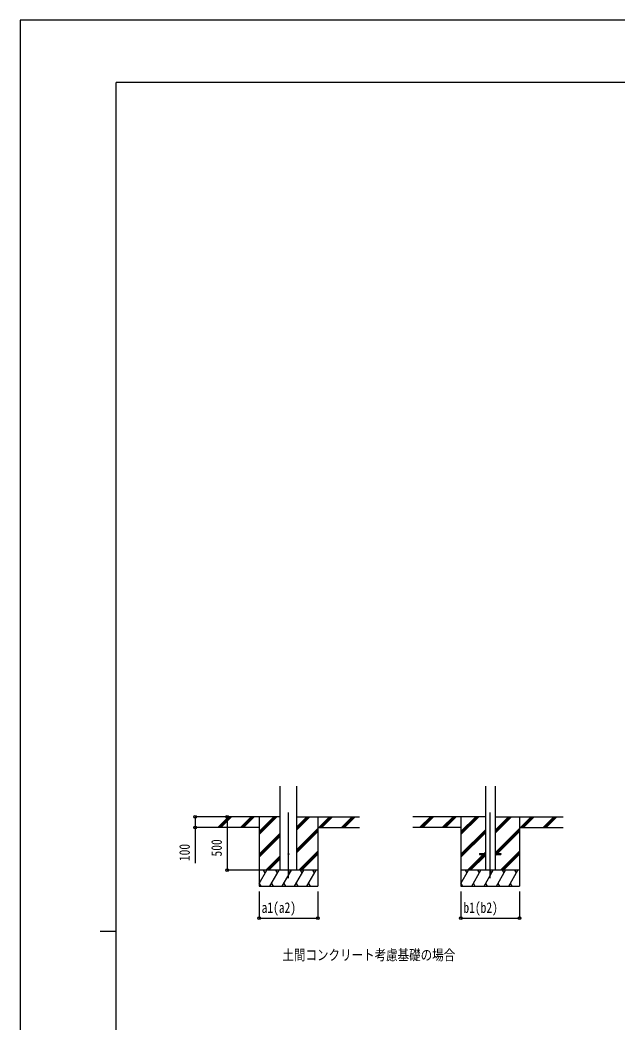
# Model space of a CAD drawing. Units: millimetres, scale not verified. Extents: x -13134 to 13134, y -8911 to 8914.
# Drawn here: x -12096 to -6492, y -481 to 8914 of the extents above; entities that cross this region are included whole.
import ezdxf
from ezdxf.enums import TextEntityAlignment as Align

# ---------------------------------------------------------------- set-up
doc = ezdxf.new("R2010")
doc.units = ezdxf.units.MM
doc.header["$LTSCALE"] = 40
for name, color, linetype in [('0-2_USER1', 3, 'Continuous'), ('0-4_YKK_12', 2, 'Continuous'), ('0-5_YKK_13', 4, 'Continuous'), ('0-6_YKK_A1', 4, 'Continuous'), ('0-7_YKK_D', 6, 'Continuous'), ('0-8_YKK_ZWAK', 7, 'Continuous')]:
    doc.layers.add(name, color=color, linetype=linetype)
doc.styles.add('ＭＳ ゴシック', font='')
doc.styles.get('ＭＳ ゴシック').set_extended_font_data('MS Gothic')

msp = doc.modelspace()

# ---------------------------------------------------------------- linework, layer by layer
at = {"layer": '0-4_YKK_12'}
for p, q in [((-9580.02, 873.8), (-9580.02, 1489.83)), ((-7688.45, 873.8), (-7688.45, 1489.83))]:
    msp.add_line(p, q, dxfattribs=at)
at = {"layer": '0-5_YKK_13'}
for p, q in [((-7788.45, 1104.85), (-7788.45, 1095.85)), ((-7788.45, 1104.85), (-7733.65, 1104.85)), ((-7788.45, 1095.85), (-7733.65, 1095.85)), ((-7643.25, 1104.85), (-7588.45, 1104.85)), ((-7643.25, 1095.85), (-7588.45, 1095.85)), ((-7588.45, 1104.85), (-7588.45, 1095.85))]:
    msp.add_line(p, q, dxfattribs=at)
msp.add_circle((-9580.02, 1100.35), 5, dxfattribs=at)
at = {"layer": '0-6_YKK_A1'}
for p, q in [((-9657.77, 950.35), (-9657.77, 1735.7)), ((-9502.27, 950.35), (-9502.27, 1735.7)), ((-7733.65, 1735.7), (-7733.65, 950.35)), ((-7643.25, 1735.7), (-7643.25, 950.35)), ((-9657.77, 1450.35), (-10305.97, 1450.35)), ((-10239.29, 1351.76), (-10140.69, 1450.35)), ((-10226.55, 1350.35), (-10126.55, 1450.35)), ((-10212.4, 1350.35), (-10112.4, 1450.35)), ((-10027.15, 1351.76), (-9928.56, 1450.35)), ((-10014.41, 1350.35), (-9914.41, 1450.35)), ((-10000.27, 1350.35), (-9900.27, 1450.35)), ((-9855.02, 1450.35), (-9855.02, 800.35)), ((-9855.02, 1283.47), (-9688.14, 1450.35)), ((-9855.02, 1297.61), (-9702.28, 1450.35)), ((-9855.02, 1311.76), (-9716.42, 1450.35)), ((-9502.27, 1327.85), (-9379.77, 1450.35)), ((-9502.27, 1342), (-9393.91, 1450.35)), ((-9502.27, 1356.14), (-9408.06, 1450.35)), ((-9502.27, 1450.35), (-8914.4, 1450.35)), ((-9305.02, 1450.35), (-9305.02, 800.35)), ((-9295.92, 1350.35), (-9195.92, 1450.35)), ((-9281.78, 1350.35), (-9181.78, 1450.35)), ((-9267.64, 1350.35), (-9167.64, 1450.35)), ((-9083.79, 1350.35), (-8983.79, 1450.35)), ((-9069.65, 1350.35), (-8969.65, 1450.35)), ((-9055.51, 1350.35), (-8955.51, 1450.35)), ((-7733.65, 1450.35), (-8414.4, 1450.35)), ((-8347.72, 1351.76), (-8249.12, 1450.35)), ((-8334.98, 1350.35), (-8234.98, 1450.35)), ((-8320.83, 1350.35), (-8220.83, 1450.35)), ((-8135.58, 1351.76), (-8036.99, 1450.35)), ((-8122.84, 1350.35), (-8022.84, 1450.35)), ((-8108.7, 1350.35), (-8008.7, 1450.35)), ((-7963.45, 1450.35), (-7963.45, 800.35)), ((-7963.45, 1283.47), (-7796.57, 1450.35)), ((-7963.45, 1297.61), (-7810.71, 1450.35)), ((-7963.45, 1311.76), (-7824.85, 1450.35)), ((-7643.25, 1295.3), (-7488.2, 1450.35)), ((-7643.25, 1309.45), (-7502.34, 1450.35)), ((-7643.25, 1323.59), (-7516.49, 1450.35)), ((-7643.25, 1450.35), (-7005.24, 1450.35)), ((-7413.45, 1450.35), (-7413.45, 800.35)), ((-7404.35, 1350.35), (-7304.35, 1450.35)), ((-7390.21, 1350.35), (-7290.21, 1450.35)), ((-7376.07, 1350.35), (-7276.07, 1450.35)), ((-7192.22, 1350.35), (-7092.22, 1450.35)), ((-7178.08, 1350.35), (-7078.08, 1450.35)), ((-7163.94, 1350.35), (-7063.94, 1450.35)), ((-9855.02, 1350.35), (-10305.97, 1350.35)), ((-9502.27, 1144.01), (-9305.02, 1341.26)), ((-9502.27, 1129.87), (-9305.02, 1327.11)), ((-9305.02, 1350.35), (-8914.4, 1350.35)), ((-7963.45, 1350.35), (-8414.4, 1350.35)), ((-7963.45, 1099.63), (-7733.65, 1329.42)), ((-7963.45, 1085.48), (-7733.65, 1315.28)), ((-7643.25, 1111.46), (-7413.45, 1341.26)), ((-7635.71, 1104.85), (-7413.45, 1327.11)), ((-7413.45, 1350.35), (-7005.24, 1350.35)), ((-9855.02, 1099.63), (-9657.77, 1296.87)), ((-9855.02, 1085.48), (-9657.77, 1282.73)), ((-9855.02, 1071.34), (-9657.77, 1268.59)), ((-9502.27, 1115.72), (-9305.02, 1312.97)), ((-7963.45, 1071.34), (-7733.65, 1301.14)), ((-7621.57, 1104.85), (-7413.45, 1312.97)), ((-9483.8, 950.35), (-9305.02, 1129.13)), ((-7592.23, 950.35), (-7413.45, 1129.13)), ((-9792.16, 950.35), (-9657.77, 1084.74)), ((-9778.02, 950.35), (-9657.77, 1070.6)), ((-9763.88, 950.35), (-9657.77, 1056.46)), ((-9469.65, 950.35), (-9305.02, 1114.98)), ((-9455.51, 950.35), (-9305.02, 1100.84)), ((-7900.59, 950.35), (-7755.09, 1095.85)), ((-7886.45, 950.35), (-7740.95, 1095.85)), ((-7872.31, 950.35), (-7733.65, 1089.01)), ((-7746.09, 1104.85), (-7733.65, 1117.29)), ((-7643.25, 1083.17), (-7630.57, 1095.85)), ((-7578.08, 950.35), (-7413.45, 1114.98)), ((-7563.94, 950.35), (-7413.45, 1100.84)), ((-9305.02, 950.35), (-9855.02, 950.35)), ((-9855.02, 824.9), (-9782.59, 950.35)), ((-9797.59, 924.37), (-9812.6, 950.35)), ((-9753.72, 800.35), (-9667.12, 950.35)), ((-9682.12, 924.37), (-9697.12, 950.35)), ((-9638.25, 800.35), (-9551.65, 950.35)), ((-9566.65, 924.37), (-9581.66, 950.35)), ((-9522.79, 800.35), (-9436.18, 950.35)), ((-9451.18, 924.37), (-9466.18, 950.35)), ((-9407.31, 800.35), (-9320.71, 950.35)), ((-9335.71, 924.37), (-9350.71, 950.35)), ((-7413.45, 950.35), (-7963.45, 950.35)), ((-7963.45, 824.9), (-7891.02, 950.35)), ((-7906.02, 924.37), (-7921.02, 950.35)), ((-7862.15, 800.35), (-7775.55, 950.35)), ((-7790.55, 924.37), (-7805.55, 950.35)), ((-7746.68, 800.35), (-7660.08, 950.35)), ((-7675.08, 924.37), (-7690.08, 950.35)), ((-7631.21, 800.35), (-7544.61, 950.35)), ((-7559.61, 924.37), (-7574.61, 950.35)), ((-7515.74, 800.35), (-7429.14, 950.35)), ((-7444.14, 924.37), (-7459.14, 950.35)), ((-9855.02, 800.35), (-9305.02, 800.35)), ((-9854.2, 826.33), (-9839.2, 800.35)), ((-9738.73, 826.33), (-9723.73, 800.35)), ((-9623.26, 826.33), (-9608.26, 800.35)), ((-9507.79, 826.33), (-9492.79, 800.35)), ((-9392.32, 826.33), (-9377.32, 800.35)), ((-7963.45, 800.35), (-7413.45, 800.35)), ((-7962.63, 826.33), (-7947.63, 800.35)), ((-7847.16, 826.33), (-7832.16, 800.35)), ((-7731.69, 826.33), (-7716.69, 800.35)), ((-7616.21, 826.33), (-7601.22, 800.35)), ((-7500.75, 826.33), (-7485.75, 800.35))]:
    msp.add_line(p, q, dxfattribs=at)
at = {"layer": '0-7_YKK_D'}
for p, q in [((-10240.36, 1450.35), (-10456.02, 1450.35)), ((-10081.08, 1450.35), (-10156.02, 1450.35)), ((-10155.02, 1450.35), (-10155.02, 950.35)), ((-10240.36, 1350.35), (-10456.02, 1350.35)), ((-9856.02, 950.35), (-10156.02, 950.35)), ((-9855.02, 750.35), (-9855.02, 499.35)), ((-9305.02, 750.35), (-9305.02, 499.35)), ((-7963.45, 750.35), (-7963.45, 499.35)), ((-7413.45, 750.35), (-7413.45, 499.35)), ((-9855.02, 500.35), (-9305.02, 500.35)), ((-7963.45, 500.35), (-7413.45, 500.35))]:
    msp.add_line(p, q, dxfattribs=at)
msp.add_lwpolyline([(-10455.02, 1450.35), (-10455.02, 1350.35), (-10455.02, 1014.55)], dxfattribs=at)
for centre in [(-10455.02, 1450.35), (-10155.02, 1450.35), (-10455.02, 1350.35), (-10155.02, 950.35), (-9855.02, 500.35), (-9305.02, 500.35), (-7963.45, 500.35), (-7413.45, 500.35)]:
    msp.add_circle(centre, 12.75, dxfattribs=at)
at = {"layer": '0-8_YKK_ZWAK'}
for p, q in [((12204.16, 8328.6), (-11195.84, 8328.6)), ((-11195.84, -7571.4), (-11195.84, 8328.6)), ((-11345.84, 378.6), (-11195.84, 378.6))]:
    msp.add_line(p, q, dxfattribs=at)
msp.add_lwpolyline([(-12095.9, -8906.4), (13134.1, -8906.4), (13134.1, 8913.6), (-12095.9, 8913.6)], close=True, dxfattribs=at)

# ---------------------------------------------------------------- texts
at = {"layer": '0-2_USER1', "style": 'ＭＳ ゴシック', "width": 0.8}
msp.add_text('土間コンクリート考慮基礎の場合', height=98.97, dxfattribs=at).set_placement((-9636.9, 76.6), align=Align.BOTTOM_LEFT)
at = {"layer": '0-7_YKK_D', "style": 'ＭＳ ゴシック', "width": 0.8}
for s, p in [('500', (-10175.02, 1077.95)), ('100', (-10475.02, 1034.55))]:
    msp.add_text(s, height=98.97, rotation=90, dxfattribs=at).set_placement(p, align=Align.BOTTOM_LEFT)
for s, p in [('a1(a2)', (-9832.02, 520.35)), ('b1(b2)', (-7940.45, 520.35))]:
    msp.add_text(s, height=98.97, dxfattribs=at).set_placement(p, align=Align.BOTTOM_LEFT)

doc.saveas('drawing.dxf')
